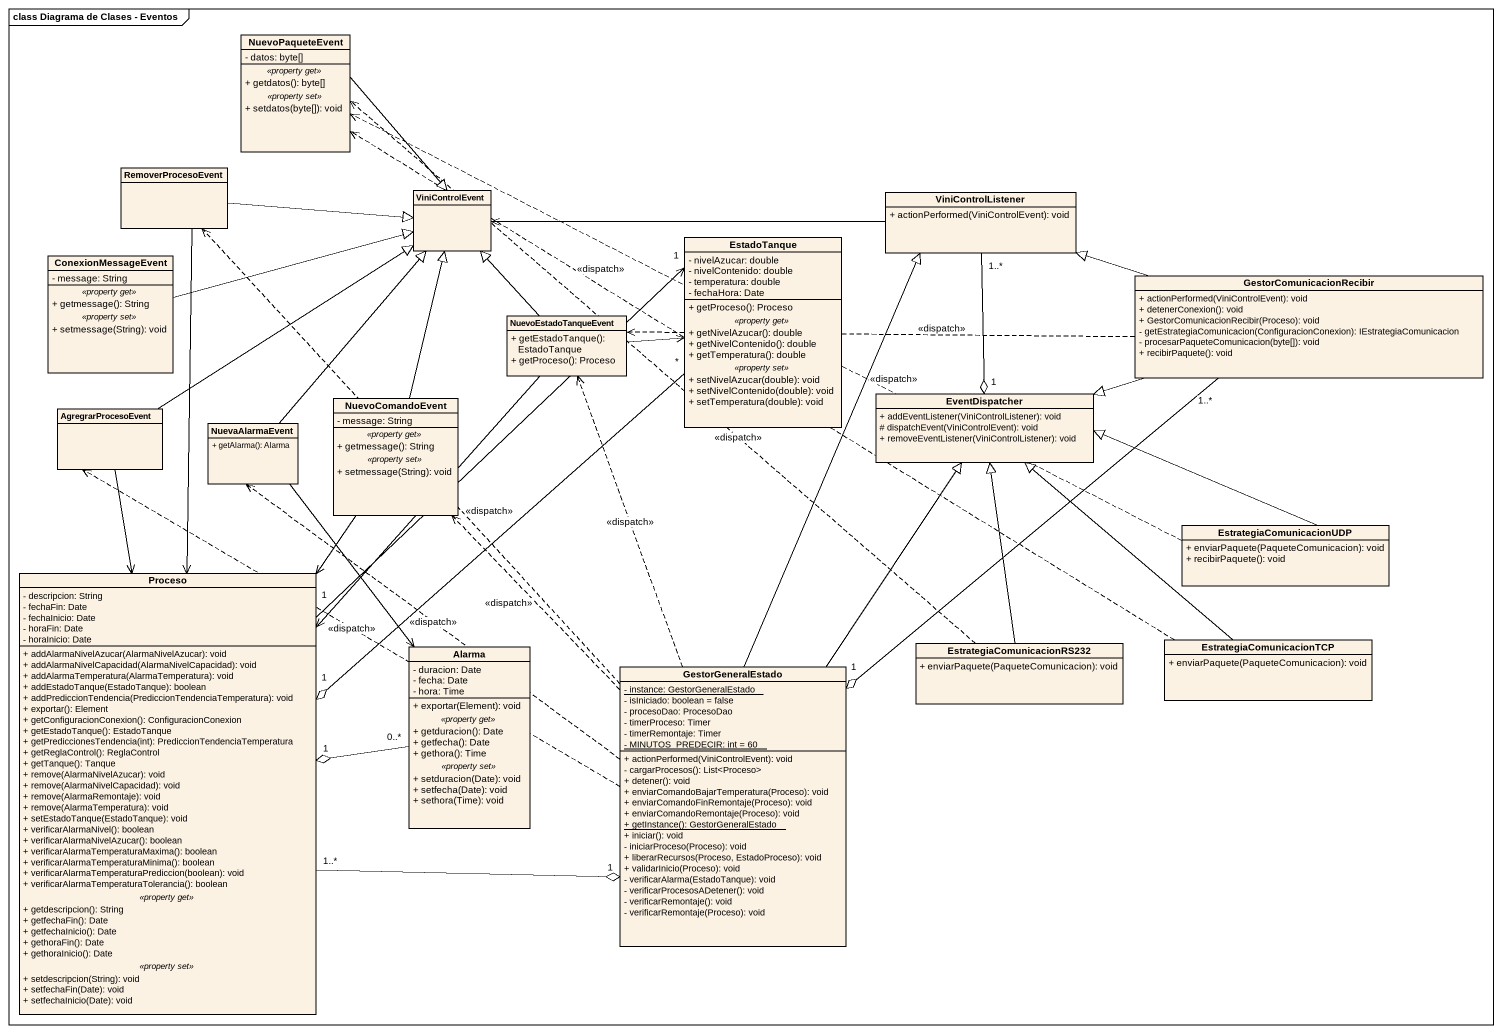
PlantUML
@startuml
mainframe class Diagrama de Clases - Eventos
hide circle
hide empty members
skinparam classAttributeIconSize 0
class NuevoPaqueteEvent {
  - datos: byte[]
  .. <<property get>> ..
  + getdatos(): byte[]
  .. <<property set>> ..
  + setdatos(byte[]): void
}
class RemoverProcesoEvent
class ViniControlEvent
class ViniControlListener {
  + actionPerformed(ViniControlEvent): void
}
class EstadoTanque {
  - nivelAzucar: double
  - nivelContenido: double
  - temperatura: double
  - fechaHora: Date
  --
  + getProceso(): Proceso
  .. <<property get>> ..
  + getNivelAzucar(): double
  + getNivelContenido(): double
  + getTemperatura(): double
  .. <<property set>> ..
  + setNivelAzucar(double): void
  + setNivelContenido(double): void
  + setTemperatura(double): void
}
class ConexionMessageEvent {
  - message: String
  .. <<property get>> ..
  + getmessage(): String
  .. <<property set>> ..
  + setmessage(String): void
}
class GestorComunicacionRecibir {
  + actionPerformed(ViniControlEvent): void
  + detenerConexion(): void
  + GestorComunicacionRecibir(Proceso): void
  - getEstrategiaComunicacion(ConfiguracionConexion): IEstrategiaComunicacion
  - procesarPaqueteComunicacion(byte[]): void
  + recibirPaquete(): void
}
class NuevoEstadoTanqueEvent {
  + getEstadoTanque(): EstadoTanque
  + getProceso(): Proceso
}
class NuevoComandoEvent {
  - message: String
  .. <<property get>> ..
  + getmessage(): String
  .. <<property set>> ..
  + setmessage(String): void
}
class EventDispatcher {
  + addEventListener(ViniControlListener): void
  # dispatchEvent(ViniControlEvent): void
  + removeEventListener(ViniControlListener): void
}
class AgregrarProcesoEvent
class NuevaAlarmaEvent {
  + getAlarma(): Alarma
}
class EstrategiaComunicacionUDP {
  + enviarPaquete(PaqueteComunicacion): void
  + recibirPaquete(): void
}
class Proceso {
  - descripcion: String
  - fechaFin: Date
  - fechaInicio: Date
  - horaFin: Date
  - horaInicio: Date
  --
  + addAlarmaNivelAzucar(AlarmaNivelAzucar): void
  + addAlarmaNivelCapacidad(AlarmaNivelCapacidad): void
  + addAlarmaTemperatura(AlarmaTemperatura): void
  + addEstadoTanque(EstadoTanque): boolean
  + addPrediccionTendencia(PrediccionTendenciaTemperatura): void
  + exportar(): Element
  + getConfiguracionConexion(): ConfiguracionConexion
  + getEstadoTanque(): EstadoTanque
  + getPrediccionesTendencia(int): PrediccionTendenciaTemperatura
  + getReglaControl(): ReglaControl
  + getTanque(): Tanque
  + remove(AlarmaNivelAzucar): void
  + remove(AlarmaNivelCapacidad): void
  + remove(AlarmaRemontaje): void
  + remove(AlarmaTemperatura): void
  + setEstadoTanque(EstadoTanque): void
  + verificarAlarmaNivel(): boolean
  + verificarAlarmaNivelAzucar(): boolean
  + verificarAlarmaTemperaturaMaxima(): boolean
  + verificarAlarmaTemperaturaMinima(): boolean
  + verificarAlarmaTemperaturaPrediccion(boolean): void
  + verificarAlarmaTemperaturaTolerancia(): boolean
  .. <<property get>> ..
  + getdescripcion(): String
  + getfechaFin(): Date
  + getfechaInicio(): Date
  + gethoraFin(): Date
  + gethoraInicio(): Date
  .. <<property set>> ..
  + setdescripcion(String): void
  + setfechaFin(Date): void
  + setfechaInicio(Date): void
}
class EstrategiaComunicacionTCP {
  + enviarPaquete(PaqueteComunicacion): void
}
class Alarma {
  - duracion: Date
  - fecha: Date
  - hora: Time
  --
  + exportar(Element): void
  .. <<property get>> ..
  + getduracion(): Date
  + getfecha(): Date
  + gethora(): Time
  .. <<property set>> ..
  + setduracion(Date): void
  + setfecha(Date): void
  + sethora(Time): void
}
class GestorGeneralEstado {
  {static} - instance: GestorGeneralEstado
  - isIniciado: boolean = false
  - procesoDao: ProcesoDao
  - timerProceso: Timer
  - timerRemontaje: Timer
  {static} - MINUTOS_PREDECIR: int = 60
  + actionPerformed(ViniControlEvent): void
  - cargarProcesos(): List<Proceso>
  + detener(): void
  + enviarComandoBajarTemperatura(Proceso): void
  + enviarComandoFinRemontaje(Proceso): void
  + enviarComandoRemontaje(Proceso): void
  {static} + getInstance(): GestorGeneralEstado
  + iniciar(): void
  - iniciarProceso(Proceso): void
  + liberarRecursos(Proceso, EstadoProceso): void
  + validarInicio(Proceso): void
  - verificarAlarma(EstadoTanque): void
  - verificarProcesosADetener(): void
  - verificarRemontaje(): void
  - verificarRemontaje(Proceso): void
}
class EstrategiaComunicacionRS232 {
  + enviarPaquete(PaqueteComunicacion): void
}
NuevoPaqueteEvent --|> ViniControlEvent
RemoverProcesoEvent -right-|> ViniControlEvent
RemoverProcesoEvent --> Proceso
ViniControlListener -left-> ViniControlEvent
ViniControlListener "1..*" --o "1" EventDispatcher
EstadoTanque "*" --o "1" Proceso
ConexionMessageEvent -right-|> ViniControlEvent
GestorComunicacionRecibir -left-|> ViniControlListener
GestorComunicacionRecibir .left.> NuevoEstadoTanqueEvent : <<dispatch>>
GestorComunicacionRecibir -left-|> EventDispatcher
GestorComunicacionRecibir "1..*" --o "1" GestorGeneralEstado
NuevoEstadoTanqueEvent -up-|> ViniControlEvent
NuevoEstadoTanqueEvent -right-> EstadoTanque
NuevoEstadoTanqueEvent --> Proceso
NuevoComandoEvent -up-|> ViniControlEvent
NuevoComandoEvent --> Proceso
AgregrarProcesoEvent -up-|> ViniControlEvent
AgregrarProcesoEvent --> Proceso
NuevaAlarmaEvent -up-|> ViniControlEvent
NuevaAlarmaEvent --> Alarma
EstrategiaComunicacionUDP .left.> NuevoPaqueteEvent : <<dispatch>>
EstrategiaComunicacionUDP -left-|> EventDispatcher
Proceso "1" -up-> "1" EstadoTanque
Proceso "1..*" -right-o "1" GestorGeneralEstado
EstrategiaComunicacionTCP .left.> NuevoPaqueteEvent : <<dispatch>>
EstrategiaComunicacionTCP -up-|> EventDispatcher
Alarma "0..*" -left-o "1" Proceso
GestorGeneralEstado .up.> RemoverProcesoEvent : <<dispatch>>
GestorGeneralEstado -up-|> ViniControlListener
GestorGeneralEstado .up.> NuevoEstadoTanqueEvent : <<dispatch>>
GestorGeneralEstado .up.> NuevoComandoEvent : <<dispatch>>
GestorGeneralEstado -up-|> EventDispatcher
GestorGeneralEstado .left.> AgregrarProcesoEvent : <<dispatch>>
GestorGeneralEstado .up.> NuevaAlarmaEvent : <<dispatch>>
EstrategiaComunicacionRS232 .up.> NuevoPaqueteEvent : <<dispatch>>
EstrategiaComunicacionRS232 -up-|> EventDispatcher
@enduml
